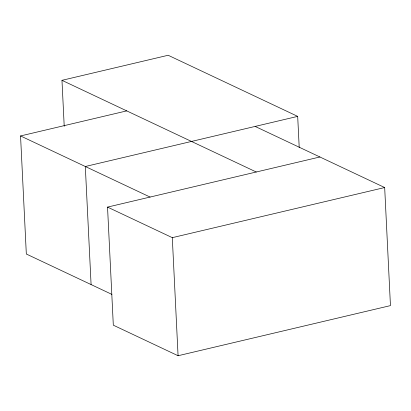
<?xml version="1.0" encoding="UTF-8"?>
<svg xmlns="http://www.w3.org/2000/svg" width="411" height="411" viewBox="0 0 411 411"><rect width="100%" height="100%" fill="white"/><g stroke="black" fill="none" stroke-linecap="round" stroke-linejoin="round"><path stroke-width="0.62" d="M64.219 126.28L61.974 80.325L168.161 55.264L297.687 116.38L299.218 147.657M111.91 294.399L26.325 254.019L20.55 135.943L126.737 110.883M297.687 116.38L85.313 166.501L91.088 284.576M255.144 126.424L384.675 187.539L390.45 305.614L178.076 355.736L113.313 325.178L107.538 207.103L319.912 156.981M107.538 207.103L172.301 237.661L384.675 187.539M61.974 80.325L256.269 172.004M20.55 135.943L150.082 197.059M172.301 237.661L178.076 355.736"/></g></svg>
